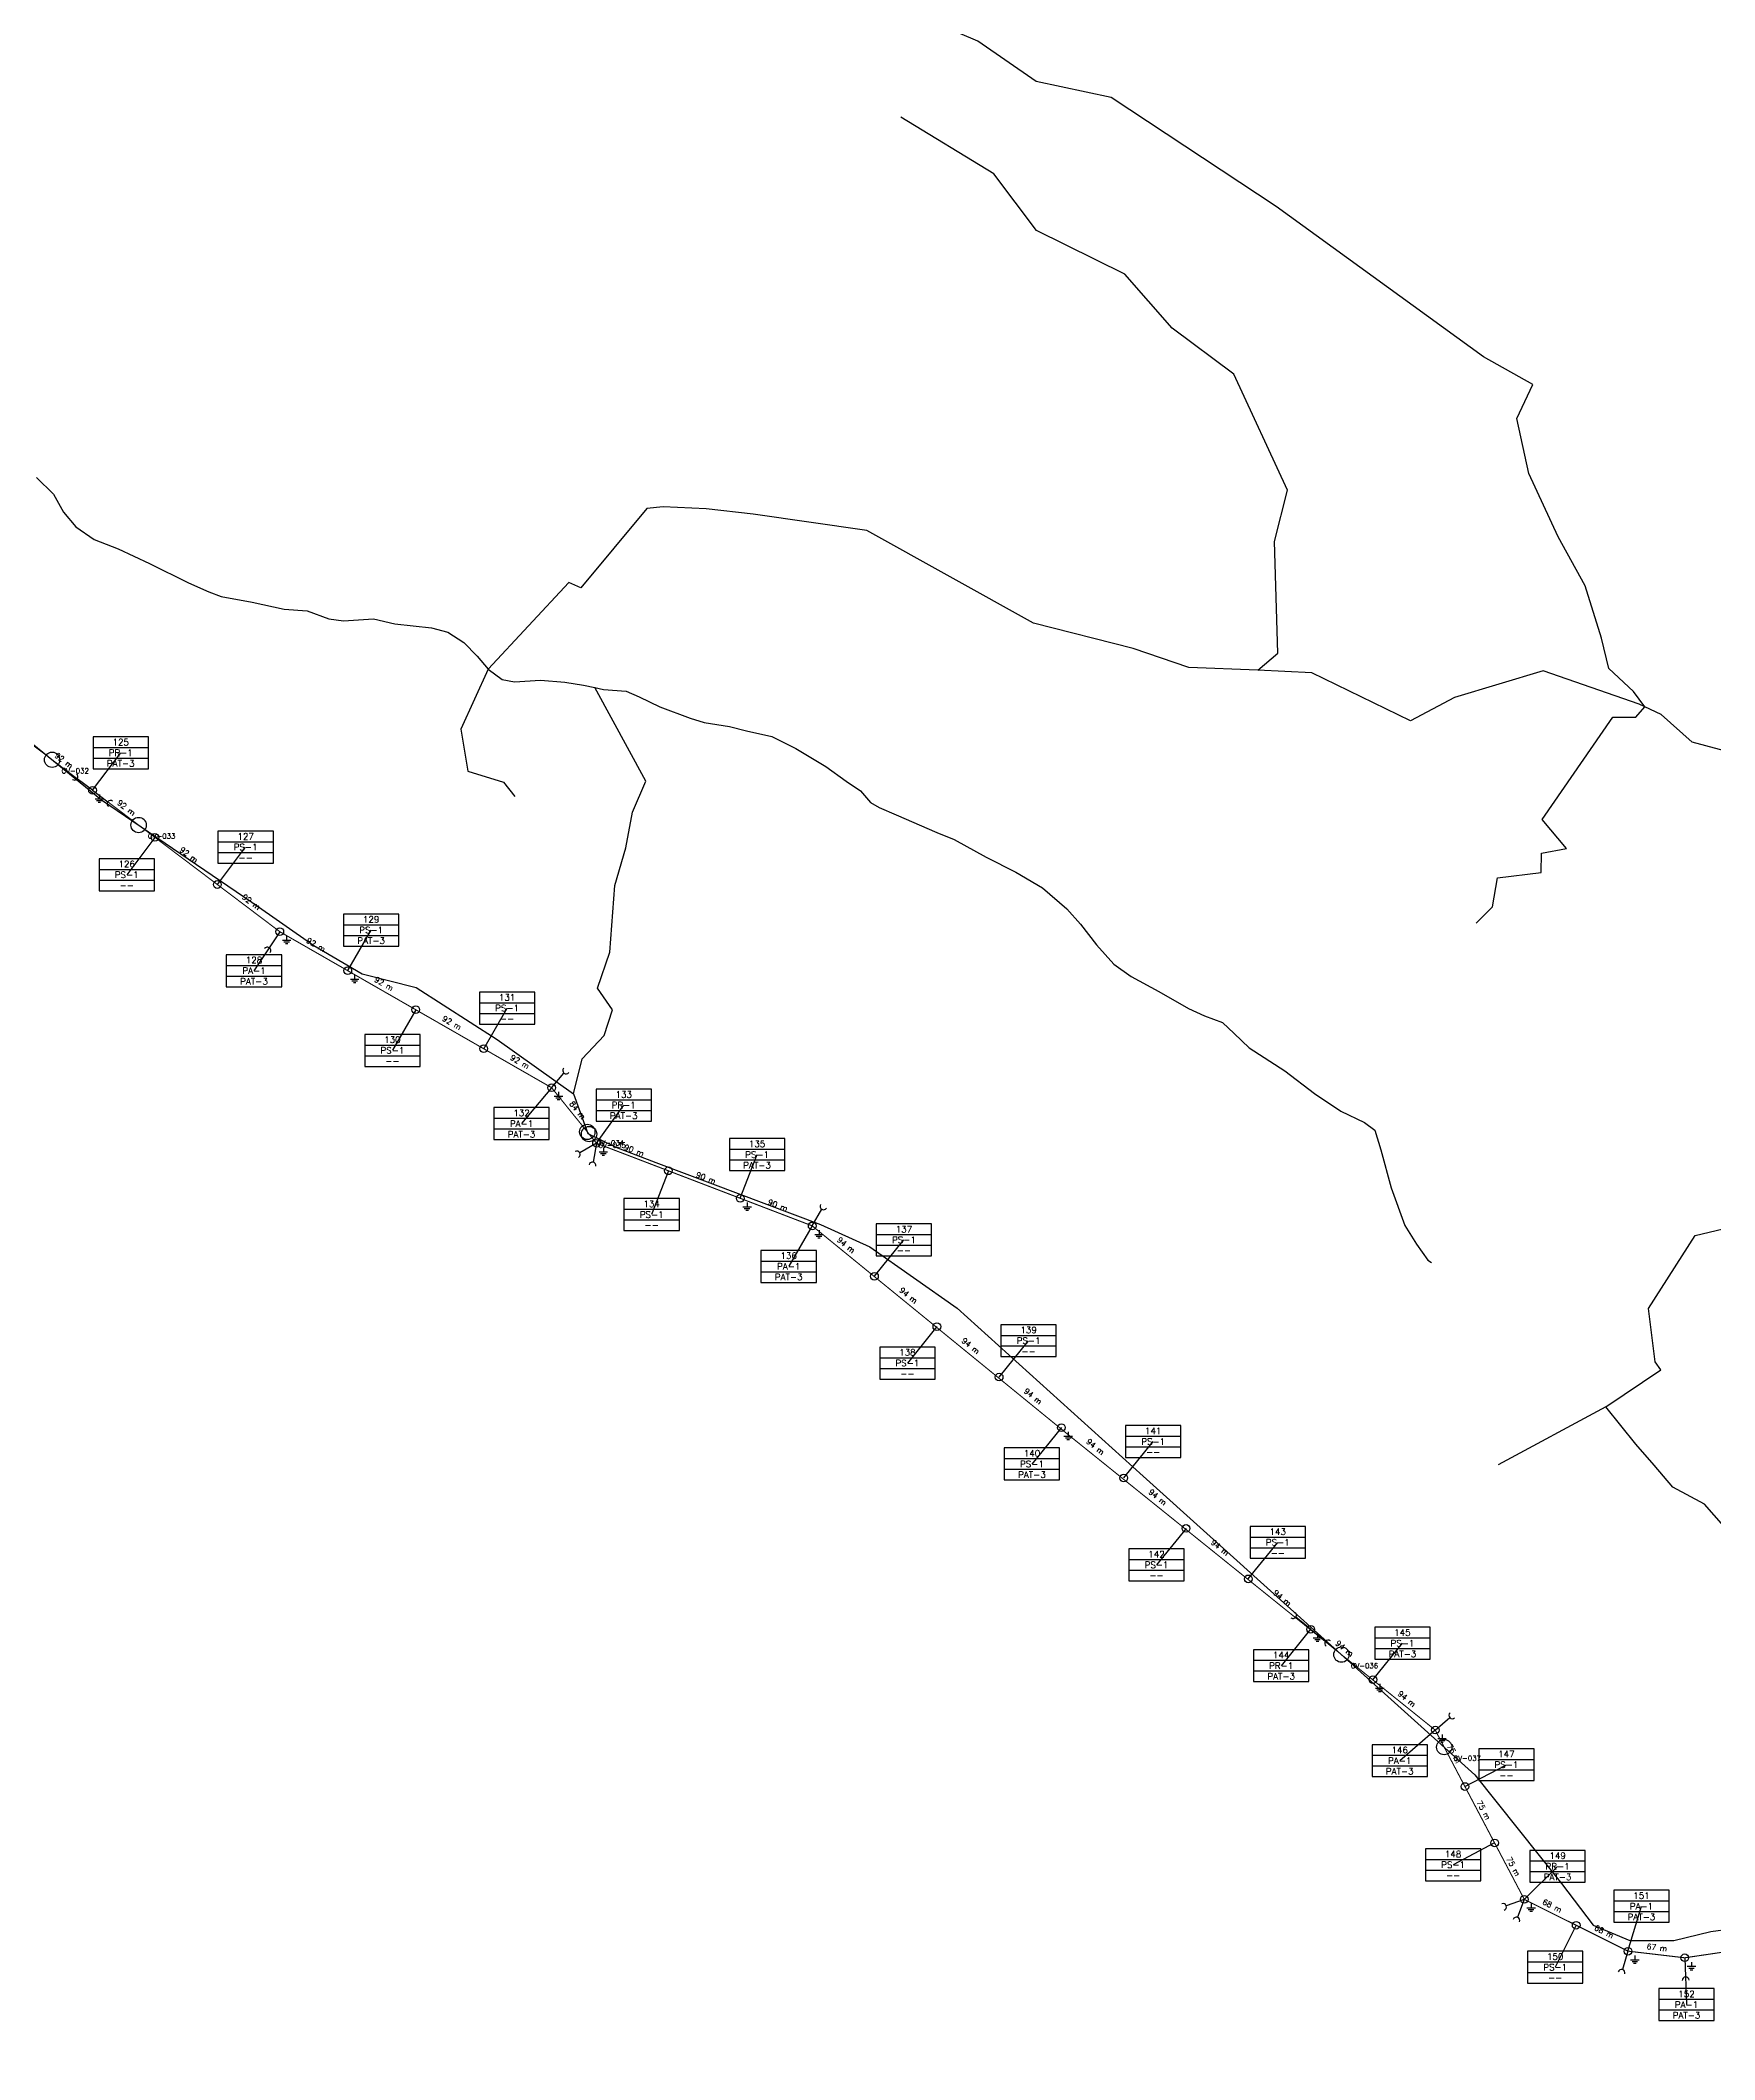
# Model space of a CAD drawing. Header units: metres. Extents: x 405922 to 419705, y 8261045 to 8275273.
# Drawn here: x 413019 to 414984, y 8261391 to 8263761 of the extents above; entities that cross this region are included whole.
import ezdxf
from ezdxf.enums import TextEntityAlignment as Align

# ---------------------------------------------------------------- set-up
doc = ezdxf.new("R2010")
doc.units = ezdxf.units.M
for name, color, linetype in [('CRUCES', 30, 'Continuous'), ('RP_CONDUCTOR', 5, 'Continuous'), ('RP_CUADROPOSTE', 5, 'Continuous'), ('RP_POSTE', 1, 'Continuous'), ('RP_PTIERRA', 2, 'Continuous'), ('RP_RETENIDA', 1, 'Continuous'), ('RP_VANO', 4, 'Continuous'), ('VIAS', 8, 'Continuous')]:
    doc.layers.add(name, color=color, linetype=linetype)
doc.styles.add('ROMANS', font='romans.shx')

# ---------------------------------------------------------------- blocks, each defined once
blk = doc.blocks.new('POSTE_LP')
blk.add_circle((0, 0), 0.9)
blk = doc.blocks.new('RETENIDA')
blk.add_line((0, 0), (4.5, 0))
blk.add_arc((5.3, 0), 0.8, 90, 270)
blk = doc.blocks.new('PAT')
for p, q in [((0, 0), (0, -1)), ((-1, -1), (1, -1)), ((-0.65, -1.4), (0.65, -1.4)), ((-0.3, -1.8), (0.3, -1.8))]:
    blk.add_line(p, q)
blk = doc.blocks.new('CUADRO_POSTE')
for p, q in [((0, 5), (13, 5)), ((0, 2.5), (13, 2.5))]:
    blk.add_line(p, q)
blk.add_lwpolyline([(0, 0), (13, 0), (13, 7.5), (0, 7.5)], close=True)
at = {"style": 'ROMANS'}
for tag, p in [('NUMERO', (6.5, 6.25)), ('ARMADO', (6.5, 3.75)), ('PAT', (6.5, 1.25))]:
    blk.add_attdef(tag, text='', height=1.5, dxfattribs=at).set_placement(p, align=Align.MIDDLE_CENTER)

msp = doc.modelspace()

# ---------------------------------------------------------------- linework, layer by layer
at = {"layer": 'CRUCES'}
for centre in [(413032.6, 8262916.5), (413134.1, 8262839.9), (413660.7, 8262479.8), (413662.7, 8262477.2), (414545.7, 8261866.3), (414666.3, 8261757.7)]:
    msp.add_circle(centre, 9, dxfattribs=at)
at = {"layer": 'RP_CONDUCTOR', "const_width": 1.25}
msp.add_lwpolyline([(412933.4, 8262991.4), (413299.8, 8262714.7), (413618.8, 8262531.6), (413671.5, 8262466.4), (413924.6, 8262369.5), (414225.3, 8262124.2), (414655.8, 8261777.7), (414760.3, 8261579.1), (414882, 8261518.3), (414948.6, 8261510.5), (415043.6, 8261524.5), (415081.7, 8261552.6), (415184.8, 8261526.1), (415291.6, 8261475.6), (415391.3, 8261424.9), (415492.1, 8261410.1), (415651.5, 8261391.6), (415718.8, 8261410.5), (415812.3, 8261445.3), (415861.6, 8261493.3), (415890.3, 8261519.8), (415960.1, 8261536.8), (416017.8, 8261543.4)], dxfattribs=at)
at = {"layer": 'RP_CUADROPOSTE'}
for p, q in [((413080, 8262880.7), (413113.1, 8262924.6)), ((413153.3, 8262825.4), (413120.1, 8262781.5)), ((413226.5, 8262770.1), (413259.7, 8262814)), ((413299.8, 8262714.7), (413269.5, 8262668.8)), ((413379.6, 8262669), (413407, 8262716.7)), ((413459.3, 8262623.2), (413431.9, 8262575.5)), ((413539.1, 8262577.4), (413566.5, 8262625.1)), ((413618.8, 8262531.6), (413583.5, 8262489.5)), ((413671.5, 8262466.4), (413703.4, 8262511.2)), ((413840.2, 8262401.8), (413859.9, 8262453.2)), ((413755.9, 8262434.1), (413736.2, 8262382.7)), ((413924.6, 8262369.5), (413897, 8262322)), ((413997.7, 8262310.3), (414032.3, 8262353.1)), ((414070.9, 8262251.2), (414036.3, 8262208.4)), ((414144, 8262192), (414178.6, 8262234.7)), ((414217.1, 8262132.8), (414182.5, 8262090)), ((414290.2, 8262073.6), (414324.8, 8262116.4)), ((414363.3, 8262014.4), (414328.7, 8261971.7)), ((414436.4, 8261955.2), (414471, 8261998)), ((414509.6, 8261896.1), (414475, 8261853.3)), ((414582.7, 8261836.9), (414617.3, 8261879.6)), ((414655.8, 8261777.7), (414614.1, 8261741.8)), ((414690.6, 8261711.5), (414739.3, 8261737.1)), ((414725.5, 8261645.3), (414676.8, 8261619.7)), ((414760.3, 8261579.1), (414799.4, 8261617.8)), ((414882, 8261518.2), (414897.8, 8261570.9)), ((414821.2, 8261548.7), (414796.6, 8261499.5)), ((414948.6, 8261510.5), (414950.7, 8261455.6))]:
    msp.add_line(p, q, dxfattribs=at)
at = {"layer": 'VIAS'}
for points in [[(414703.7, 8262724.9), (414723.1, 8262743.7), (414729, 8262777.8), (414780.2, 8262784.1), (414780.7, 8262806.8), (414809.7, 8262812.3), (414781.3, 8262846.3), (414864.3, 8262966.3), (414891.2, 8262966.4), (414901.7, 8262978.7), (414888.5, 8262996.6), (414859.6, 8263023.5), (414851.1, 8263059), (414831.6, 8263120.6), (414800.1, 8263178.3), (414765.7, 8263252.4), (414751.4, 8263316.8), (414770.3, 8263356.9), (414712.3, 8263389.2), (414469.1, 8263565.9), (414275.4, 8263693.9), (414187.5, 8263712.4), (414119.1, 8263759.7), (414053, 8263787.8)], [(414447.5, 8263021.6), (414471, 8263041.7), (414467.1, 8263172.8), (414482.4, 8263233), (414419.3, 8263369.2), (414347, 8263423.1), (414291.6, 8263486.5), (414187.8, 8263537.6), (414137.7, 8263604.3), (414028.5, 8263670.7)], [(413014.4, 8263247.6), (413034.1, 8263228), (413045.9, 8263207.2), (413060.4, 8263190), (413082.1, 8263174.9), (413110.1, 8263164.2), (413147, 8263146.9), (413192.8, 8263124.1), (413216.4, 8263113.4), (413230.8, 8263108.2), (413267.4, 8263101.5), (413305.1, 8263093.4), (413332, 8263091.3), (413357.5, 8263081.7), (413374.4, 8263079.5), (413409.6, 8263081.9), (413434.9, 8263076.1), (413477.8, 8263071.3), (413496.8, 8263066.4), (413515.9, 8263054.3), (413531.4, 8263038.1), (413544.4, 8263022.7), (413560.8, 8263010.6), (413575.2, 8263008.1), (413605.9, 8263009.8), (413634.2, 8263007.5), (413656.2, 8263004), (413669.5, 8263001.2), (413679.5, 8262999.1), (413706.1, 8262996.8), (413721.5, 8262990.5), (413745.7, 8262978.8), (413781.3, 8262965.2), (413797.8, 8262960.1), (413827.7, 8262955.4), (413847.4, 8262950.6), (413877.2, 8262943.9), (413905.3, 8262929.7), (413940.6, 8262908.4), (413964.3, 8262891.5), (413981.1, 8262880.1), (413993.2, 8262866.5), (414003.1, 8262860.4), (414023.3, 8262851.9), (414070.9, 8262831.3), (414091.4, 8262823.1), (414128.8, 8262802.3), (414163.6, 8262784.4), (414195, 8262766.1), (414223.4, 8262741.5), (414239.5, 8262723.7), (414258.2, 8262699.4), (414278.7, 8262676.5), (414299, 8262662.3), (414331.6, 8262644.7), (414366.3, 8262624.4), (414384.9, 8262616), (414406, 8262608.1), (414420, 8262595.3), (414437.6, 8262578.5), (414479.1, 8262551.3), (414514, 8262525), (414545.1, 8262504), (414572.7, 8262490.9), (414585, 8262481.8), (414591.8, 8262458.9), (414604.2, 8262414.2), (414620.3, 8262370), (414633.9, 8262347.9), (414647, 8262329.4), (414651.5, 8262326.3)], [(415220, 8262866.6), (414957.2, 8262937.2), (414920.8, 8262969.8), (414901.7, 8262978.7), (414895.2, 8262981.8), (414782.6, 8263020.8), (414678.4, 8262989.7), (414626.7, 8262962), (414510.8, 8263018.5), (414447.5, 8263021.6), (414366.7, 8263024.6), (414301.4, 8263047.1), (414184.2, 8263076.7), (413988.6, 8263185.7), (413855.3, 8263204.6), (413800, 8263211.1), (413749.6, 8263213.5), (413730.6, 8263211.2), (413653, 8263118.1), (413638.9, 8263124.6), (413544.4, 8263022.7), (413512.4, 8262952.5), (413520.6, 8262903.1), (413562.4, 8262890.1), (413575.6, 8262873.4)], [(413644.3, 8262524.3), (413654.6, 8262565.5), (413680.6, 8262593), (413690.1, 8262622.9), (413672.7, 8262648.5), (413687.1, 8262690.5), (413692.9, 8262768.9), (413705.8, 8262813.3), (413713.7, 8262854.8), (413729.5, 8262891.3), (413669.5, 8263001.2)], [(412942, 8262990.1), (413090.4, 8262869.5), (413267, 8262749.5), (413339.8, 8262698.5), (413396.6, 8262665.2), (413459.9, 8262649.4), (413555, 8262588.2), (413644.3, 8262524.3), (413661.4, 8262477.9), (413694, 8262462), (413740.9, 8262443.9), (413934.5, 8262371.2), (413992.4, 8262344.7), (414094.7, 8262272.7), (414313.1, 8262075.7), (414702.2, 8261725.4), (414803.8, 8261597.7), (414841.3, 8261548.9), (414884.2, 8261530.6), (414935.7, 8261530.8), (414979.2, 8261541.2), (415002.3, 8261544.6)], [(415003, 8262007.1), (414971.9, 8262042.9), (414934.8, 8262062.7), (414912.9, 8262088.6), (414891.1, 8262113.2), (414856.1, 8262157.2), (414920.4, 8262200.7), (414913.8, 8262209.8), (414906.2, 8262272.5), (414960.7, 8262358), (415010.3, 8262369.9)], [(414856.1, 8262157.2), (414729.7, 8262088.9)]]:
    msp.add_lwpolyline(points, dxfattribs=at)

# ---------------------------------------------------------------- block references
at = {"layer": 'RP_CUADROPOSTE', "xscale": 5, "yscale": 5}
for p, values in [((413080.6, 8262905.9), {'NUMERO': '125', 'ARMADO': 'PR-1', 'PAT': 'PAT-3'}), ((413227.2, 8262795.2), {'NUMERO': '127', 'ARMADO': 'PS-1', 'PAT': '--'}), ((413087.6, 8262762.8), {'NUMERO': '126', 'ARMADO': 'PS-1', 'PAT': '--'}), ((413374.5, 8262697.9), {'NUMERO': '129', 'ARMADO': 'PS-1', 'PAT': 'PAT-3'}), ((413237, 8262650.1), {'NUMERO': '128', 'ARMADO': 'PA-1', 'PAT': 'PAT-3'}), ((413534, 8262606.3), {'NUMERO': '131', 'ARMADO': 'PS-1', 'PAT': '--'}), ((413399.4, 8262556.7), {'NUMERO': '130', 'ARMADO': 'PS-1', 'PAT': '--'}), ((413670.9, 8262492.4), {'NUMERO': '133', 'ARMADO': 'PR-1', 'PAT': 'PAT-3'}), ((413551, 8262470.7), {'NUMERO': '132', 'ARMADO': 'PA-1', 'PAT': 'PAT-3'}), ((413827.4, 8262434.4), {'NUMERO': '135', 'ARMADO': 'PS-1', 'PAT': 'PAT-3'}), ((413703.7, 8262364), {'NUMERO': '134', 'ARMADO': 'PS-1', 'PAT': '--'}), ((413999.8, 8262334.3), {'NUMERO': '137', 'ARMADO': 'PS-1', 'PAT': '--'}), ((413864.5, 8262303.2), {'NUMERO': '136', 'ARMADO': 'PA-1', 'PAT': 'PAT-3'}), ((414146.1, 8262216), {'NUMERO': '139', 'ARMADO': 'PS-1', 'PAT': '--'}), ((414003.8, 8262189.7), {'NUMERO': '138', 'ARMADO': 'PS-1', 'PAT': '--'}), ((414292.3, 8262097.6), {'NUMERO': '141', 'ARMADO': 'PS-1', 'PAT': '--'}), ((414150, 8262071.3), {'NUMERO': '140', 'ARMADO': 'PS-1', 'PAT': 'PAT-3'}), ((414438.5, 8261979.3), {'NUMERO': '143', 'ARMADO': 'PS-1', 'PAT': '--'}), ((414296.2, 8261952.9), {'NUMERO': '142', 'ARMADO': 'PS-1', 'PAT': '--'}), ((414584.8, 8261860.9), {'NUMERO': '145', 'ARMADO': 'PS-1', 'PAT': 'PAT-3'}), ((414442.5, 8261834.6), {'NUMERO': '144', 'ARMADO': 'PR-1', 'PAT': 'PAT-3'}), ((414581.6, 8261723.1), {'NUMERO': '146', 'ARMADO': 'PA-1', 'PAT': 'PAT-3'}), ((414706.8, 8261718.4), {'NUMERO': '147', 'ARMADO': 'PS-1', 'PAT': '--'}), ((414644.3, 8261600.9), {'NUMERO': '148', 'ARMADO': 'PS-1', 'PAT': '--'}), ((414766.9, 8261599.1), {'NUMERO': '149', 'ARMADO': 'PR-1', 'PAT': 'PAT-3'}), ((414865.3, 8261552.2), {'NUMERO': '151', 'ARMADO': 'PA-1', 'PAT': 'PAT-3'}), ((414764.1, 8261480.7), {'NUMERO': '150', 'ARMADO': 'PS-1', 'PAT': '--'}), ((414918.2, 8261436.8), {'NUMERO': '152', 'ARMADO': 'PA-1', 'PAT': 'PAT-3'})]:
    msp.add_blockref('CUADRO_POSTE', p, dxfattribs=at).add_auto_attribs(values)
at = {"layer": 'RP_POSTE', "xscale": 5, "yscale": 5}
for p in [(413080, 8262880.7), (413153.3, 8262825.4), (413226.5, 8262770.1), (413299.8, 8262714.7), (413379.6, 8262669), (413459.3, 8262623.2), (413539.1, 8262577.4), (413618.8, 8262531.6), (413671.5, 8262466.4), (413755.9, 8262434.1), (413840.2, 8262401.8), (413924.6, 8262369.5), (413997.7, 8262310.3), (414070.9, 8262251.2), (414144, 8262192), (414217.1, 8262132.8), (414290.2, 8262073.6), (414363.3, 8262014.4), (414436.4, 8261955.2), (414509.6, 8261896.1), (414582.7, 8261836.9), (414655.8, 8261777.7), (414690.6, 8261711.5), (414725.5, 8261645.3), (414760.3, 8261579.1), (414821.2, 8261548.7), (414882, 8261518.2), (414948.6, 8261510.5)]:
    msp.add_blockref('POSTE_LP', p, dxfattribs=at)
at = {"layer": 'RP_PTIERRA', "xscale": 5, "yscale": 5}
for p in [(413088, 8262875.7), (413307.8, 8262709.7), (413387.6, 8262664), (413626.8, 8262526.6), (413679.5, 8262461.4), (413848.2, 8262396.8), (413932.6, 8262364.5), (414225.1, 8262127.8), (414517.6, 8261891.1), (414590.7, 8261831.9), (414663.8, 8261772.7), (414768.3, 8261574.1), (414890, 8261513.2), (414956.6, 8261505.5)]:
    msp.add_blockref('PAT', p, dxfattribs=at)
at = {"layer": 'RP_RETENIDA', "xscale": 5, "yscale": 5}
for p, rotation in [((413080, 8262880.7), 142.9454026964295), ((413080, 8262880.7), 322.9454026964295), ((413299.8, 8262714.7), 236.5481797986089), ((413618.8, 8262531.6), 50.01737573017389), ((413671.5, 8262466.4), 209.5597464041889), ((413671.5, 8262466.4), 259.5597464041888), ((413924.6, 8262369.5), 59.85633271954672), ((414509.6, 8261896.1), 141.012951210227), ((414509.6, 8261896.1), 321.012951210227), ((414655.8, 8261777.7), 40.72787883683228), ((414760.3, 8261579.1), 199.7259451224201), ((414760.3, 8261579.1), 249.7259451224201), ((414882, 8261518.2), 253.3333488614173), ((414948.6, 8261510.5), 272.2149898535757)]:
    msp.add_blockref('RETENIDA', p, dxfattribs=dict(at, rotation=rotation))

# ---------------------------------------------------------------- texts
at = {"layer": 'CRUCES', "style": 'ROMANS'}
for s, p in [('CV-032', (413043.6, 8262900.5)), ('CV-033', (413145.1, 8262823.9)), ('CV-034', (413671.7, 8262463.8)), ('CV-035', (413673.7, 8262461.2)), ('CV-036', (414556.7, 8261850.3)), ('CV-037', (414677.3, 8261741.7))]:
    msp.add_text(s, height=6, dxfattribs=at).set_placement(p)
at = {"layer": 'RP_VANO', "style": 'ROMANS'}
for s, rotation, p in [('92 m', -37.0546, (413043.3, 8262911.4)), ('92 m', -37.0546, (413116.6, 8262856.1)), ('92 m', -37.0596, (413189.9, 8262800.7)), ('92 m', -37.0546, (413263.2, 8262745.4)), ('92 m', -29.8546, (413339.7, 8262694.8)), ('92 m', -29.8577, (413419.5, 8262649.1)), ('92 m', -29.8546, (413499.2, 8262603.3)), ('92 m', -29.8577, (413579, 8262557.5)), ('84 m', -51.1011, (413645.2, 8262502)), ('90 m', -20.9346, (413713.7, 8262453.2)), ('90 m', -20.9405, (413798, 8262420.9)), ('90 m', -20.9323, (413882.4, 8262388.7)), ('94 m', -38.989, (413961.2, 8262342.9)), ('94 m', -38.9851, (414034.3, 8262283.8)), ('94 m', -38.989, (414107.4, 8262224.6)), ('94 m', -38.9851, (414180.5, 8262165.4)), ('94 m', -38.9899, (414253.7, 8262106.2)), ('94 m', -38.989, (414326.8, 8262047)), ('94 m', -38.9851, (414399.9, 8261987.8)), ('94 m', -38.9851, (414473, 8261928.7)), ('94 m', -38.989, (414546.1, 8261869.5)), ('94 m', -38.9851, (414619.2, 8261810.3)), ('75 m', -62.2497, (414673.2, 8261747.6)), ('75 m', -62.2429, (414708, 8261681.4)), ('75 m', -62.2429, (414742.9, 8261615.2)), ('68 m', -26.5613, (414790.7, 8261566.9)), ('68 m', -26.5613, (414851.6, 8261536.5)), ('67 m', -6.6159, (414915.3, 8261517.4))]:
    msp.add_text(s, height=6.5, rotation=rotation, dxfattribs=at).set_placement(p, align=Align.BOTTOM_CENTER)

doc.saveas('drawing.dxf')
